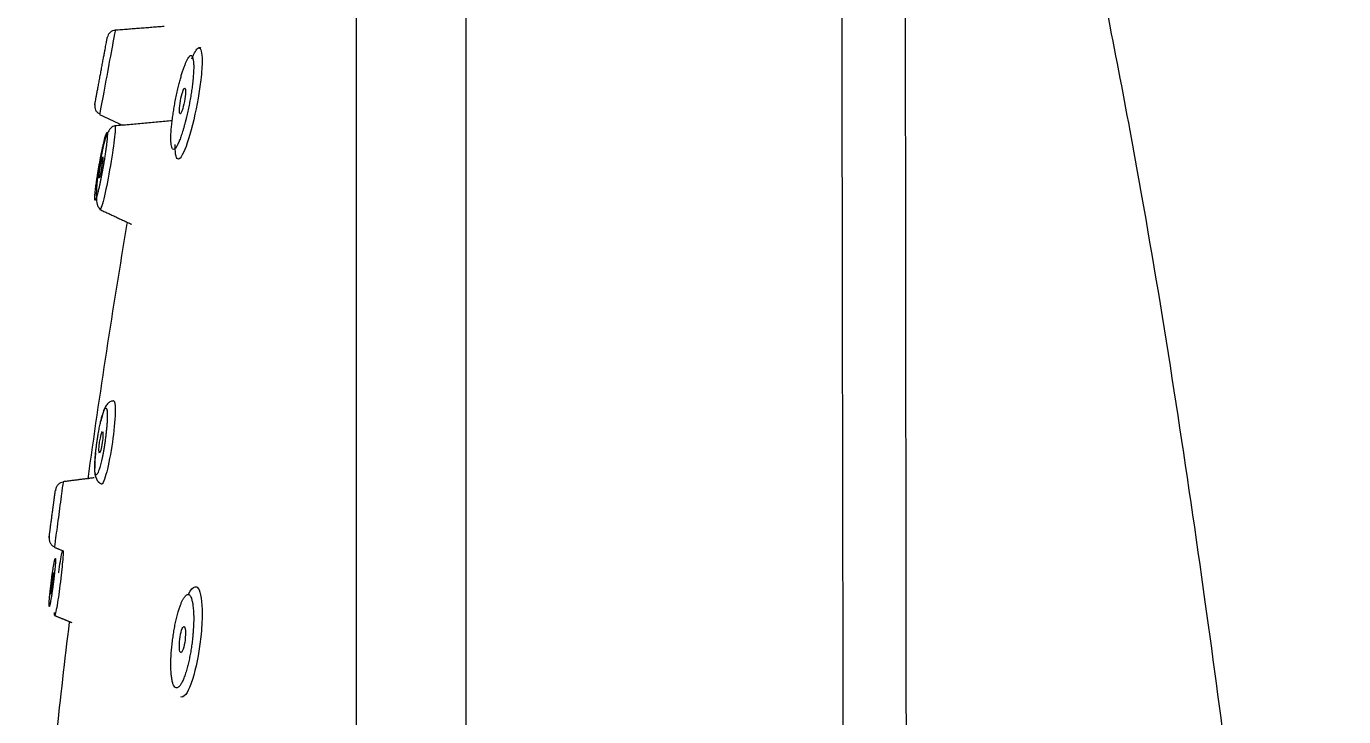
# Model space of a CAD drawing. Header units: inches. Extents: x 1105 to 1525, y -292 to 302.
# Drawn here: x 1443.97 to 1474.11, y 46.43 to 62.23 of the extents above; entities that cross this region are included whole.
import ezdxf

# ---------------------------------------------------------------- set-up
doc = ezdxf.new("R2010")
doc.units = ezdxf.units.IN
doc.header["$LTSCALE"] = 2.42
doc.header["$MEASUREMENT"] = 0
doc.header["$PDMODE"] = 3
doc.header["$PDSIZE"] = 0.3125
doc.layers.get('0').update_dxf_attribs({"linetype": 'CONTINUOUS'})
doc.layers.get('Defpoints').update_dxf_attribs({"linetype": 'CONTINUOUS'})
doc.layers.add('DIM', color=3, linetype='CONTINUOUS', lineweight=18)
doc.styles.get("Standard").update_dxf_attribs({"font": 'arial.ttf', "width": 0.8})
doc.dimstyles.new('ISO-25', dxfattribs={"dimtxt": 5, "dimasz": 2.5, "dimexe": 1.25, "dimexo": 0.625, "dimgap": 2, "dimtad": 1, "dimtih": 1, "dimtoh": 1, "dimdec": 1, "dimdsep": 46, "dimtxsty": 'Standard', "dimcen": 0, "dimclrd": 3, "dimclre": 3, "dimclrt": 4, "dimadec": 0, "dimazin": 0, "dimtfac": 1, "dimtdec": 1, "dimtmove": 0, "dimatfit": 3, "dimfxl": 1, "dimarcsym": 0})

# ---------------------------------------------------------------- blocks, each defined once
blk = doc.blocks.new('*D39')
at = {"layer": 'Defpoints', "color": 0, "transparency": 16777216}
for p in [(1384.783, 88.158), (1461.197, 82.988), (1443.643, -176.481)]:
    blk.add_point(p, dxfattribs=at)
at = {"layer": 'DIM', "color": 3, "lineweight": -2, "transparency": 16777216}
for p, q in [((1460.574, 83.03), (1383.536, 88.242)), ((1384.445, 83.169), (1376.314, -37.024)), ((1367.566, -166.322), (1375.698, -46.129)), ((1443.02, -176.438), (1365.982, -171.226))]:
    blk.add_line(p, q, dxfattribs=at)
at = {"layer": 'DIM', "color": 3, "transparency": 16777216}
for points in [[(1383.614, 83.225), (1385.277, 83.113), (1384.783, 88.158)], [(1366.735, -166.266), (1368.398, -166.378), (1367.229, -171.311)]]:
    blk.add_solid(points, dxfattribs=at)
at = {"layer": 'DIM', "color": 4, "transparency": 16777216, "insert": (1376.006, -41.577), "char_height": 5, "attachment_point": 5}
blk.add_mtext('260.1', dxfattribs=at)

msp = doc.modelspace()

# ---------------------------------------------------------------- linework, layer by layer
at = {"linetype": 'Continuous', "lineweight": 13, "extrusion": (0, 0, -1)}
msp.add_line((1454.026, 82.988), (1454.026, -27.831), dxfattribs=at)
at = {"linetype": 'Continuous', "lineweight": 18, "extrusion": (0, 0, -1)}
for p, q in [((1451.526, -30.495), (1451.526, 80.488)), ((1451.526, -30.495), (1451.526, 80.488)), ((1444.811, 50.229), (1444.802, 50.228))]:
    msp.add_line(p, q, dxfattribs=at)
at = {"linetype": 'Continuous', "lineweight": 18}
for start, end in [(170.41138, 172.13759), (173.09962, 173.86556)]:
    msp.add_arc((1640.042, 24.988), 196.516, start, end, dxfattribs=at)
for centre, major_axis, ratio in [((1447.54, 60.523), (0.054, 0.295), 0.150471), ((1445.675, 59.003), (0.043, 0.246), 0.062657), ((1445.675, 52.711), (0.035, 0.247), 0.117757), ((1444.56, 49.488), (-0.031, -0.248), 0.045252), ((1447.54, 48.198), (0.036, 0.298), 0.202729)]:
    msp.add_ellipse(centre, major_axis=major_axis, ratio=ratio, dxfattribs=at)
for points, knots in [([(1463.362, -26.799), (1463.351, -26.721), (1463.329, -26.547), (1463.296, -26.23), (1463.265, -25.852), (1463.234, -25.41), (1463.203, -24.9), (1463.174, -24.317), (1463.145, -23.656), (1463.118, -22.91), (1463.091, -22.074), (1463.064, -21.142), (1463.047, -20.452), (1463.031, -19.725), (1463.022, -19.344), (1463.006, -18.542), (1462.998, -18.122), (1462.983, -17.24), (1462.975, -16.779), (1462.96, -15.813), (1462.952, -15.309), (1462.938, -14.254), (1462.931, -13.704), (1462.917, -12.557), (1462.91, -11.96), (1462.896, -10.717), (1462.889, -10.07), (1462.876, -8.726), (1462.87, -8.029), (1462.858, -6.582), (1462.851, -5.832), (1462.84, -4.279), (1462.834, -3.476), (1462.822, -1.815), (1462.817, -0.957), (1462.806, 0.813), (1462.8, 1.725), (1462.79, 3.604), (1462.785, 4.571), (1462.775, 6.559), (1462.77, 7.579), (1462.761, 9.674), (1462.757, 10.747), (1462.748, 12.945), (1462.744, 14.069), (1462.735, 16.366), (1462.731, 17.538), (1462.724, 19.927), (1462.72, 21.144), (1462.713, 23.618), (1462.709, 24.875), (1462.702, 27.425), (1462.699, 28.717), (1462.695, 30.678), (1462.693, 31.335), (1462.691, 32.325), (1462.69, 32.821), (1462.689, 33.402), (1462.688, 33.693), (1462.688, 33.839), (1462.688, 33.912), (1462.687, 33.948), (1462.687, 33.966), (1462.687, 33.976), (1462.687, 33.98), (1462.687, 33.982), (1462.687, 33.984), (1462.687, 33.984), (1462.687, 33.984), (1462.687, 33.985), (1462.685, 34.976), (1462.681, 36.936), (1462.675, 39.8), (1462.67, 42.583), (1462.665, 45.28), (1462.66, 47.885), (1462.657, 49.559), (1462.653, 52.021), (1462.65, 53.597), (1462.645, 56.615), (1462.643, 58.055), (1462.639, 60.798), (1462.637, 62.101), (1462.633, 64.568), (1462.632, 65.732), (1462.63, 67.926), (1462.629, 68.955), (1462.627, 70.881), (1462.626, 71.778), (1462.626, 73.448), (1462.626, 74.22), (1462.626, 75.645), (1462.626, 76.299), (1462.627, 77.496), (1462.628, 78.039), (1462.629, 79.024), (1462.631, 79.465), (1462.633, 80.256), (1462.635, 80.605), (1462.638, 81.22), (1462.64, 81.486), (1462.645, 81.944), (1462.647, 82.136), (1462.65, 82.296)], [0, 0, 0, 0, 0.015625, 0.03125, 0.046875, 0.0625, 0.078125, 0.09375, 0.109375, 0.125, 0.140625, 0.15625, 0.171875, 0.171875, 0.1875, 0.1875, 0.203125, 0.203125, 0.21875, 0.21875, 0.234375, 0.234375, 0.25, 0.25, 0.265625, 0.265625, 0.28125, 0.28125, 0.296875, 0.296875, 0.3125, 0.3125, 0.328125, 0.328125, 0.34375, 0.34375, 0.359375, 0.359375, 0.375, 0.375, 0.390625, 0.390625, 0.40625, 0.40625, 0.421875, 0.421875, 0.4375, 0.4375, 0.453125, 0.453125, 0.46875, 0.46875, 0.484375, 0.484375, 0.492188, 0.492188, 0.496094, 0.498047, 0.499023, 0.499512, 0.499756, 0.499878, 0.499939, 0.499969, 0.499985, 0.499992, 0.499996, 0.499998, 0.499998, 0.5, 0.5, 0.515625, 0.53125, 0.546875, 0.5625, 0.578125, 0.59375, 0.59375, 0.625, 0.625, 0.65625, 0.65625, 0.6875, 0.6875, 0.71875, 0.71875, 0.75, 0.75, 0.78125, 0.78125, 0.8125, 0.8125, 0.84375, 0.84375, 0.875, 0.875, 0.90625, 0.90625, 0.9375, 0.9375, 0.96875, 0.96875, 1, 1, 1, 1]), ([(1450.577, -165.378), (1451.416, -160.253), (1453.097, -149.98), (1455.568, -134.882), (1457.934, -120.416), (1460.137, -106.94), (1462.18, -94.465), (1464.062, -82.992), (1465.737, -72.76), (1467.22, -63.703), (1468.507, -55.746), (1469.705, -48.569), (1470.746, -41.969), (1471.509, -35.668), (1472.365, -27.092), (1473.184, -16.16), (1473.715, -5.559), (1473.965, 2.345), (1474.074, 7.588), (1474.137, 13.056), (1473.952, 19.004), (1473.517, 25.606), (1472.886, 32.881), (1472.048, 40.775), (1470.95, 49.272), (1469.79, 56.957), (1468.867, 61.783), (1468.498, 63.596)], [0, 0, 0, 0, 0.067412, 0.135129, 0.198592, 0.257693, 0.312387, 0.36268, 0.408619, 0.446974, 0.481818, 0.513246, 0.541427, 0.568549, 0.595614, 0.653309, 0.710825, 0.733391, 0.75595, 0.778907, 0.80436, 0.833172, 0.864785, 0.899143, 0.936216, 0.975993, 1, 1, 1, 1]), ([(1446.003, 62.142), (1445.981, 62.141), (1445.939, 62.131), (1445.882, 62.095), (1445.84, 62.041), (1445.826, 62), (1445.821, 61.978)], [0, 0, 0, 0, 0.245551, 0.502551, 0.758263, 1, 1, 1, 1]), ([(1445.535, 60.439), (1445.535, 60.44), (1445.535, 60.443), (1445.537, 60.45), (1445.538, 60.459), (1445.541, 60.471), (1445.543, 60.486), (1445.547, 60.504), (1445.552, 60.535), (1445.562, 60.584), (1445.576, 60.661), (1445.592, 60.749), (1445.611, 60.85), (1445.632, 60.96), (1445.653, 61.075), (1445.675, 61.191), (1445.696, 61.306), (1445.717, 61.42), (1445.737, 61.525), (1445.755, 61.62), (1445.77, 61.702), (1445.783, 61.774), (1445.795, 61.836), (1445.805, 61.889), (1445.813, 61.934), (1445.82, 61.969), (1445.822, 61.98), (1445.822, 61.982), (1445.822, 61.982)], [0, 0, 0, 0, 0.017339, 0.034906, 0.052684, 0.070742, 0.089144, 0.107951, 0.127221, 0.179096, 0.229211, 0.278734, 0.328874, 0.380797, 0.432584, 0.482379, 0.531352, 0.580735, 0.631725, 0.675544, 0.718154, 0.760344, 0.802925, 0.846687, 0.89236, 0.947044, 0.998583, 1, 1, 1, 1]), ([(1447.776, 60.961), (1447.779, 60.987), (1447.784, 61.037), (1447.79, 61.109), (1447.795, 61.176), (1447.797, 61.238), (1447.799, 61.295), (1447.798, 61.347), (1447.796, 61.394), (1447.792, 61.436), (1447.786, 61.473), (1447.777, 61.511), (1447.764, 61.546), (1447.746, 61.566), (1447.724, 61.568), (1447.7, 61.549), (1447.672, 61.511), (1447.647, 61.465), (1447.628, 61.423), (1447.614, 61.391), (1447.6, 61.357), (1447.586, 61.32), (1447.572, 61.282), (1447.558, 61.241), (1447.544, 61.198), (1447.53, 61.153), (1447.515, 61.106), (1447.501, 61.056), (1447.487, 61.005), (1447.473, 60.951), (1447.459, 60.895), (1447.438, 60.811), (1447.413, 60.7), (1447.383, 60.56), (1447.357, 60.421), (1447.334, 60.283), (1447.315, 60.147), (1447.298, 60.013), (1447.286, 59.887), (1447.278, 59.774), (1447.275, 59.675), (1447.277, 59.591), (1447.283, 59.522), (1447.295, 59.465), (1447.312, 59.425), (1447.336, 59.411), (1447.364, 59.425), (1447.398, 59.467), (1447.429, 59.524), (1447.455, 59.58), (1447.475, 59.627), (1447.495, 59.679), (1447.515, 59.734), (1447.534, 59.794), (1447.554, 59.858), (1447.574, 59.926), (1447.594, 59.998), (1447.614, 60.074), (1447.638, 60.171), (1447.665, 60.288), (1447.693, 60.425), (1447.719, 60.562), (1447.741, 60.697), (1447.761, 60.831), (1447.771, 60.918), (1447.776, 60.961)], [0, 0, 0, 0, 0.012643, 0.025015, 0.037203, 0.049295, 0.061385, 0.073564, 0.085922, 0.098545, 0.111515, 0.124906, 0.146872, 0.167908, 0.188379, 0.208679, 0.229213, 0.250373, 0.259612, 0.268709, 0.277687, 0.286569, 0.29538, 0.304147, 0.312893, 0.321647, 0.330432, 0.339276, 0.348203, 0.357237, 0.366403, 0.375722, 0.397463, 0.418362, 0.438776, 0.459088, 0.479687, 0.500944, 0.522196, 0.542662, 0.562752, 0.582899, 0.603531, 0.62505, 0.650607, 0.675301, 0.699794, 0.724762, 0.750845, 0.764026, 0.776904, 0.78954, 0.802003, 0.814362, 0.826688, 0.839052, 0.851528, 0.864183, 0.877084, 0.89839, 0.918878, 0.938903, 0.958845, 0.979088, 1, 1, 1, 1]), ([(1447.757, 61.492), (1447.812, 61.627), (1447.864, 61.717), (1447.907, 61.74), (1447.912, 61.742), (1447.917, 61.742)], [0, 0, 0, 0, 0.877088, 0.877088, 1, 1, 1, 1]), ([(1445.536, 60.444), (1445.532, 60.423), (1445.531, 60.38), (1445.551, 60.316), (1445.591, 60.262), (1445.626, 60.238), (1445.646, 60.228)], [0, 0, 0, 0, 0.240983, 0.496519, 0.754013, 1, 1, 1, 1]), ([(1445.543, 58.424), (1445.541, 58.412), (1445.539, 58.39), (1445.537, 58.359), (1445.535, 58.332), (1445.534, 58.309), (1445.534, 58.29), (1445.534, 58.275), (1445.536, 58.264), (1445.538, 58.256), (1445.54, 58.253), (1445.544, 58.253), (1445.55, 58.259), (1445.559, 58.277), (1445.574, 58.318), (1445.59, 58.377), (1445.61, 58.453), (1445.63, 58.537), (1445.648, 58.619), (1445.664, 58.695), (1445.68, 58.773), (1445.696, 58.852), (1445.711, 58.934), (1445.726, 59.016), (1445.742, 59.111), (1445.759, 59.216), (1445.776, 59.327), (1445.791, 59.431), (1445.803, 59.529), (1445.811, 59.604), (1445.817, 59.661), (1445.82, 59.701), (1445.822, 59.733), (1445.823, 59.76), (1445.822, 59.78), (1445.821, 59.794), (1445.818, 59.802), (1445.814, 59.803), (1445.808, 59.797), (1445.8, 59.781), (1445.788, 59.75), (1445.775, 59.707), (1445.76, 59.65), (1445.743, 59.581), (1445.728, 59.516), (1445.715, 59.461), (1445.706, 59.421), (1445.698, 59.38), (1445.689, 59.339), (1445.68, 59.296), (1445.672, 59.253), (1445.663, 59.209), (1445.655, 59.165), (1445.647, 59.12), (1445.638, 59.074), (1445.63, 59.027), (1445.622, 58.98), (1445.612, 58.92), (1445.6, 58.848), (1445.587, 58.767), (1445.576, 58.69), (1445.565, 58.617), (1445.556, 58.548), (1445.549, 58.483), (1445.545, 58.443), (1445.543, 58.424)], [0, 0, 0, 0, 0.011505, 0.022719, 0.0337, 0.04451, 0.055213, 0.065876, 0.076567, 0.087351, 0.098296, 0.109462, 0.120908, 0.146029, 0.17058, 0.195212, 0.220569, 0.247242, 0.266585, 0.285096, 0.302968, 0.320413, 0.337662, 0.354953, 0.37252, 0.397004, 0.421148, 0.445621, 0.471064, 0.49805, 0.513163, 0.527697, 0.541758, 0.55546, 0.568926, 0.582289, 0.59568, 0.609233, 0.623076, 0.643377, 0.663458, 0.683704, 0.70449, 0.726163, 0.74903, 0.759434, 0.769609, 0.779586, 0.7894, 0.799088, 0.808688, 0.818239, 0.827781, 0.837353, 0.846994, 0.856744, 0.866639, 0.876715, 0.894662, 0.912148, 0.929377, 0.946564, 0.963926, 0.981672, 1, 1, 1, 1]), ([(1445.991, 59.953), (1445.962, 59.948), (1445.91, 59.921), (1445.824, 59.807), (1445.755, 59.619), (1445.708, 59.39), (1445.674, 59.227), (1445.659, 59.143), (1445.659, 59.142)], [0, 0, 0, 0, 0.178698, 0.338287, 0.592864, 0.800689, 0.996095, 1, 1, 1, 1]), ([(1447.453, 59.196), (1447.404, 59.185), (1447.373, 59.296), (1447.373, 59.5), (1447.374, 59.514), (1447.374, 59.529)], [0, 0, 0, 0, 0.932597, 0.932597, 1, 1, 1, 1]), ([(1445.659, 59.142), (1445.644, 59.065), (1445.614, 58.895), (1445.583, 58.664), (1445.574, 58.523), (1445.572, 58.471)], [0, 0, 0, 0, 0.330596, 0.745695, 1, 1, 1, 1]), ([(1445.571, 58.462), (1445.571, 58.461), (1445.567, 58.395), (1445.575, 58.278), (1445.582, 58.151), (1445.598, 58.127), (1445.598, 58.127)], [0, 0, 0, 0, 0.003544, 0.455741, 0.998553, 1, 1, 1, 1]), ([(1445.958, 53.662), (1445.93, 53.657), (1445.883, 53.642), (1445.812, 53.587), (1445.753, 53.489), (1445.718, 53.381), (1445.686, 53.253), (1445.674, 53.197)], [0, 0, 0, 0, 0.133369, 0.250018, 0.434299, 0.770777, 1, 1, 1, 1]), ([(1445.543, 52.333), (1445.541, 52.314), (1445.539, 52.276), (1445.536, 52.223), (1445.534, 52.175), (1445.534, 52.131), (1445.534, 52.093), (1445.536, 52.06), (1445.539, 52.032), (1445.543, 52.008), (1445.55, 51.985), (1445.56, 51.969), (1445.574, 51.969), (1445.591, 51.989), (1445.611, 52.029), (1445.63, 52.081), (1445.649, 52.138), (1445.665, 52.194), (1445.681, 52.257), (1445.697, 52.325), (1445.712, 52.398), (1445.728, 52.478), (1445.743, 52.565), (1445.758, 52.659), (1445.773, 52.757), (1445.786, 52.854), (1445.797, 52.95), (1445.806, 53.045), (1445.812, 53.121), (1445.816, 53.18), (1445.819, 53.221), (1445.82, 53.259), (1445.821, 53.295), (1445.822, 53.327), (1445.821, 53.357), (1445.82, 53.384), (1445.819, 53.409), (1445.817, 53.43), (1445.814, 53.449), (1445.81, 53.464), (1445.805, 53.481), (1445.797, 53.495), (1445.785, 53.499), (1445.772, 53.489), (1445.757, 53.465), (1445.741, 53.429), (1445.725, 53.386), (1445.711, 53.342), (1445.698, 53.3), (1445.686, 53.254), (1445.674, 53.205), (1445.662, 53.153), (1445.65, 53.097), (1445.638, 53.037), (1445.626, 52.974), (1445.612, 52.898), (1445.598, 52.809), (1445.583, 52.71), (1445.57, 52.613), (1445.559, 52.517), (1445.55, 52.423), (1445.545, 52.363), (1445.543, 52.333)], [0, 0, 0, 0, 0.014129, 0.027839, 0.041241, 0.054454, 0.067601, 0.080807, 0.094197, 0.107888, 0.121993, 0.147346, 0.172108, 0.196935, 0.222479, 0.24934, 0.268499, 0.286946, 0.304901, 0.322604, 0.340303, 0.358248, 0.376676, 0.397576, 0.417935, 0.438101, 0.458429, 0.479268, 0.50094, 0.511653, 0.522115, 0.532373, 0.542474, 0.552472, 0.562419, 0.572368, 0.582374, 0.592489, 0.602765, 0.613251, 0.623992, 0.645091, 0.665664, 0.68607, 0.706676, 0.727839, 0.74989, 0.76444, 0.778601, 0.792477, 0.806175, 0.819809, 0.833494, 0.847344, 0.861468, 0.87597, 0.897152, 0.917677, 0.937879, 0.958105, 0.978703, 1, 1, 1, 1]), ([(1445.555, 52.476), (1445.554, 52.469), (1445.541, 52.352), (1445.529, 52.221), (1445.535, 52.136), (1445.537, 52.124)], [0, 0, 0, 0, 0.053706, 0.864024, 1, 1, 1, 1]), ([(1444.491, 50.55), (1444.491, 50.544), (1444.489, 50.53), (1444.487, 50.52), (1444.489, 50.53), (1444.491, 50.544), (1444.492, 50.555), (1444.494, 50.568), (1444.496, 50.583), (1444.498, 50.6), (1444.501, 50.619), (1444.503, 50.64), (1444.507, 50.663), (1444.51, 50.689), (1444.514, 50.716), (1444.518, 50.746), (1444.524, 50.797), (1444.534, 50.872), (1444.548, 50.975), (1444.562, 51.079), (1444.573, 51.158), (1444.58, 51.21), (1444.583, 51.238), (1444.587, 51.265), (1444.59, 51.292), (1444.594, 51.318), (1444.597, 51.343), (1444.6, 51.367), (1444.604, 51.39), (1444.607, 51.413), (1444.61, 51.435), (1444.612, 51.457), (1444.615, 51.477), (1444.618, 51.497), (1444.62, 51.517), (1444.624, 51.545), (1444.629, 51.578), (1444.632, 51.6), (1444.633, 51.61), (1444.633, 51.61)], [0, 0, 0, 0, 0.028556, 0.088549, 0.149305, 0.170257, 0.190961, 0.211505, 0.231981, 0.252478, 0.273089, 0.293902, 0.315005, 0.33648, 0.358407, 0.38086, 0.403909, 0.471226, 0.533922, 0.594577, 0.656028, 0.673332, 0.690401, 0.707273, 0.723986, 0.74058, 0.757096, 0.773575, 0.790058, 0.806587, 0.823203, 0.839946, 0.856857, 0.873973, 0.891331, 0.908968, 0.953859, 0.996447, 1, 1, 1, 1]), ([(1444.808, 51.793), (1444.809, 51.804), (1444.81, 51.81), (1444.81, 51.81), (1444.796, 51.709), (1444.765, 51.474), (1444.732, 51.228), (1444.688, 50.894), (1444.655, 50.647), (1444.624, 50.415), (1444.61, 50.312), (1444.61, 50.312), (1444.61, 50.312), (1444.61, 50.312), (1444.61, 50.312)], [0, 0, 0, 0, 0.056902, 0.056902, 0.292431, 0.292431, 0.52796, 0.52796, 0.76349, 0.76349, 0.999019, 0.999019, 0.999019, 1, 1, 1, 1]), ([(1444.808, 51.802), (1444.787, 51.8), (1444.747, 51.788), (1444.69, 51.744), (1444.649, 51.679), (1444.636, 51.629), (1444.632, 51.603)], [0, 0, 0, 0, 0.260404, 0.518668, 0.767006, 1, 1, 1, 1]), ([(1444.492, 50.558), (1444.489, 50.532), (1444.489, 50.481), (1444.512, 50.407), (1444.555, 50.35), (1444.59, 50.327), (1444.61, 50.32)], [0, 0, 0, 0, 0.23296, 0.48134, 0.739619, 1, 1, 1, 1]), ([(1444.635, 50.053), (1444.635, 50.054), (1444.634, 50.057), (1444.633, 50.058), (1444.631, 50.057), (1444.629, 50.054), (1444.626, 50.049), (1444.624, 50.041), (1444.621, 50.031), (1444.618, 50.018), (1444.614, 50.003), (1444.611, 49.986), (1444.607, 49.967), (1444.6, 49.932), (1444.59, 49.877), (1444.576, 49.793), (1444.562, 49.699), (1444.551, 49.617), (1444.543, 49.554), (1444.538, 49.512), (1444.533, 49.47), (1444.528, 49.428), (1444.523, 49.387), (1444.518, 49.346), (1444.514, 49.305), (1444.51, 49.265), (1444.506, 49.225), (1444.5, 49.167), (1444.494, 49.097), (1444.489, 49.028), (1444.487, 48.981), (1444.489, 48.962), (1444.491, 48.956), (1444.492, 48.955), (1444.494, 48.956), (1444.496, 48.959), (1444.498, 48.965), (1444.501, 48.973), (1444.503, 48.983), (1444.507, 48.995), (1444.51, 49.01), (1444.514, 49.027), (1444.518, 49.047), (1444.524, 49.082), (1444.534, 49.138), (1444.548, 49.221), (1444.562, 49.315), (1444.573, 49.392), (1444.58, 49.446), (1444.583, 49.475), (1444.587, 49.503), (1444.59, 49.532), (1444.594, 49.56), (1444.597, 49.588), (1444.6, 49.615), (1444.604, 49.643), (1444.607, 49.67), (1444.61, 49.696), (1444.612, 49.723), (1444.615, 49.749), (1444.618, 49.775), (1444.62, 49.801), (1444.624, 49.839), (1444.629, 49.888), (1444.633, 49.94), (1444.636, 49.983), (1444.637, 50.017), (1444.637, 50.04), (1444.636, 50.049), (1444.635, 50.053)], [0, 0, 0, 0, 0.010853, 0.021538, 0.032095, 0.042569, 0.053001, 0.063437, 0.073921, 0.084495, 0.095203, 0.106084, 0.11718, 0.128525, 0.161447, 0.192182, 0.222029, 0.252398, 0.264883, 0.277194, 0.289404, 0.301588, 0.313821, 0.326179, 0.338734, 0.351556, 0.364708, 0.378252, 0.411418, 0.442089, 0.471624, 0.501534, 0.511848, 0.522041, 0.532155, 0.542235, 0.552326, 0.562472, 0.572719, 0.583107, 0.593679, 0.604474, 0.615528, 0.626875, 0.660015, 0.69088, 0.72074, 0.750992, 0.759511, 0.767914, 0.77622, 0.784448, 0.792617, 0.800748, 0.80886, 0.816975, 0.825112, 0.833292, 0.841534, 0.84986, 0.858286, 0.866831, 0.875514, 0.897614, 0.91858, 0.938831, 0.958833, 0.979067, 1, 1, 1, 1]), ([(1444.808, 50.221), (1444.809, 50.215), (1444.81, 50.206), (1444.81, 50.136), (1444.796, 49.957), (1444.765, 49.656), (1444.732, 49.391), (1444.688, 49.076), (1444.655, 48.88), (1444.624, 48.741), (1444.61, 48.729), (1444.61, 48.793), (1444.61, 48.803), (1444.611, 48.815)], [0, 0, 0, 0, 0.05515, 0.05515, 0.283428, 0.283428, 0.511706, 0.511706, 0.739983, 0.739983, 0.968261, 0.968261, 1, 1, 1, 1]), ([(1444.708, 49.728), (1444.708, 49.734), (1444.709, 49.739), (1444.732, 49.901), (1444.765, 50.098), (1444.792, 50.22), (1444.803, 50.239), (1444.808, 50.221)], [0, 0, 0, 0, 0.018129, 0.018129, 0.576515, 0.576515, 1, 1, 1, 1]), ([(1447.776, 48.266), (1447.779, 48.295), (1447.784, 48.351), (1447.79, 48.434), (1447.795, 48.514), (1447.797, 48.592), (1447.799, 48.666), (1447.798, 48.737), (1447.796, 48.806), (1447.792, 48.871), (1447.786, 48.934), (1447.777, 49.005), (1447.764, 49.08), (1447.746, 49.148), (1447.724, 49.197), (1447.7, 49.227), (1447.672, 49.237), (1447.647, 49.229), (1447.628, 49.216), (1447.614, 49.204), (1447.6, 49.189), (1447.586, 49.171), (1447.572, 49.15), (1447.558, 49.126), (1447.544, 49.099), (1447.53, 49.07), (1447.515, 49.037), (1447.501, 49.002), (1447.487, 48.963), (1447.473, 48.922), (1447.459, 48.878), (1447.438, 48.811), (1447.413, 48.717), (1447.383, 48.594), (1447.357, 48.464), (1447.334, 48.329), (1447.315, 48.188), (1447.298, 48.045), (1447.286, 47.903), (1447.278, 47.767), (1447.275, 47.64), (1447.277, 47.523), (1447.283, 47.416), (1447.295, 47.313), (1447.312, 47.222), (1447.336, 47.15), (1447.364, 47.106), (1447.398, 47.089), (1447.429, 47.097), (1447.455, 47.116), (1447.475, 47.135), (1447.495, 47.16), (1447.515, 47.191), (1447.534, 47.228), (1447.554, 47.27), (1447.574, 47.317), (1447.594, 47.371), (1447.614, 47.43), (1447.638, 47.507), (1447.665, 47.606), (1447.693, 47.727), (1447.719, 47.854), (1447.741, 47.987), (1447.761, 48.125), (1447.771, 48.219), (1447.776, 48.266)], [0, 0, 0, 0, 0.012643, 0.025015, 0.037203, 0.049295, 0.061385, 0.073564, 0.085922, 0.098545, 0.111515, 0.124906, 0.146872, 0.167908, 0.188379, 0.208679, 0.229213, 0.250373, 0.259612, 0.268709, 0.277687, 0.286569, 0.29538, 0.304147, 0.312893, 0.321647, 0.330432, 0.339276, 0.348203, 0.357237, 0.366403, 0.375722, 0.397463, 0.418362, 0.438776, 0.459088, 0.479687, 0.500944, 0.522196, 0.542662, 0.562752, 0.582899, 0.603531, 0.62505, 0.650607, 0.675301, 0.699794, 0.724762, 0.750845, 0.764026, 0.776904, 0.78954, 0.802003, 0.814362, 0.826688, 0.839052, 0.851528, 0.864183, 0.877084, 0.89839, 0.918878, 0.938903, 0.958845, 0.979088, 1, 1, 1, 1]), ([(1447.683, 49.24), (1447.683, 49.24), (1447.683, 49.24), (1447.732, 49.342), (1447.784, 49.399), (1447.829, 49.408)], [0, 0, 0, 0, 0.000069, 0.000069, 1, 1, 1, 1])]:
    msp.add_open_spline(points, degree=3, knots=knots, dxfattribs=at)
at = {"linetype": 'Continuous', "lineweight": 13}
for points, knots in [([(1464.091, 81.226), (1464.09, 81.221), (1464.09, 81.21), (1464.09, 81.195), (1464.09, 81.178), (1464.09, 81.162), (1464.09, 81.144), (1464.09, 81.127), (1464.09, 81.108), (1464.09, 81.089), (1464.09, 81.07), (1464.09, 81.049), (1464.09, 81.029), (1464.09, 81.007), (1464.09, 80.985), (1464.09, 80.963), (1464.09, 80.94), (1464.089, 80.916), (1464.089, 80.892), (1464.089, 80.866), (1464.089, 80.841), (1464.089, 80.814), (1464.089, 80.787), (1464.089, 80.759), (1464.089, 80.731), (1464.089, 80.702), (1464.089, 80.672), (1464.089, 80.641), (1464.089, 80.61), (1464.089, 80.577), (1464.089, 80.544), (1464.089, 80.511), (1464.089, 80.476), (1464.089, 80.441), (1464.089, 80.404), (1464.089, 80.367), (1464.089, 80.329), (1464.089, 80.291), (1464.089, 80.251), (1464.088, 80.21), (1464.088, 80.169), (1464.088, 80.126), (1464.088, 80.083), (1464.088, 80.038), (1464.088, 79.993), (1464.088, 79.947), (1464.087, 79.899), (1464.087, 79.851), (1464.087, 79.801), (1464.087, 79.751), (1464.087, 79.699), (1464.086, 79.647), (1464.086, 79.593), (1464.086, 79.538), (1464.086, 79.481), (1464.086, 79.424), (1464.085, 79.366), (1464.085, 79.306), (1464.085, 79.245), (1464.084, 79.182), (1464.084, 79.119), (1464.084, 79.054), (1464.084, 78.988), (1464.083, 78.92), (1464.083, 78.851), (1464.083, 78.781), (1464.082, 78.709), (1464.082, 78.636), (1464.082, 78.562), (1464.081, 78.486), (1464.081, 78.408), (1464.081, 78.329), (1464.08, 78.248), (1464.08, 78.166), (1464.08, 78.083), (1464.08, 77.997), (1464.079, 77.91), (1464.079, 77.822), (1464.079, 77.731), (1464.078, 77.639), (1464.078, 77.546), (1464.078, 77.45), (1464.077, 77.353), (1464.077, 77.254), (1464.077, 77.153), (1464.077, 77.051), (1464.076, 76.946), (1464.076, 76.84), (1464.076, 76.732), (1464.076, 76.622), (1464.076, 76.51), (1464.075, 76.396), (1464.075, 76.28), (1464.075, 76.161), (1464.075, 76.041), (1464.075, 75.919), (1464.075, 75.795), (1464.074, 75.526), (1464.074, 75.091), (1464.074, 74.458), (1464.074, 73.757), (1464.075, 72.984), (1464.075, 72.134), (1464.075, 71.202), (1464.076, 70.184), (1464.076, 69.074), (1464.077, 67.867), (1464.078, 66.559), (1464.079, 65.306), (1464.079, 64.127), (1464.08, 63.036), (1464.081, 61.867), (1464.083, 60.617), (1464.084, 59.285), (1464.085, 57.866), (1464.087, 56.36), (1464.089, 54.765), (1464.091, 53.077), (1464.093, 51.296), (1464.095, 49.42), (1464.098, 47.45), (1464.1, 45.385), (1464.103, 43.226), (1464.106, 40.974), (1464.109, 38.629), (1464.112, 36.195), (1464.115, 33.544), (1464.119, 30.713), (1464.122, 27.743), (1464.127, 24.808), (1464.131, 21.918), (1464.135, 19.08), (1464.139, 16.299), (1464.142, 13.582), (1464.145, 10.934), (1464.149, 8.359), (1464.152, 5.86), (1464.156, 3.441), (1464.161, 1.105), (1464.165, -0.993), (1464.17, -2.878), (1464.175, -4.575), (1464.18, -6.248), (1464.185, -7.896), (1464.191, -9.516), (1464.197, -11.106), (1464.203, -12.662), (1464.209, -14.183), (1464.215, -15.445), (1464.219, -16.464), (1464.223, -17.253), (1464.226, -18.023), (1464.229, -18.776), (1464.232, -19.511), (1464.234, -20.228), (1464.237, -20.928), (1464.239, -21.429), (1464.24, -21.743), (1464.24, -21.877), (1464.24, -22.011), (1464.241, -22.144), (1464.241, -22.277), (1464.242, -22.409), (1464.242, -22.541), (1464.243, -22.672), (1464.243, -22.803), (1464.244, -22.933), (1464.245, -23.063), (1464.245, -23.192), (1464.246, -23.321), (1464.246, -23.449), (1464.247, -23.577), (1464.247, -23.704), (1464.248, -23.831), (1464.249, -23.956), (1464.249, -24.082), (1464.25, -24.176), (1464.25, -24.242), (1464.25, -24.279), (1464.249, -24.318), (1464.249, -24.36), (1464.248, -24.403), (1464.247, -24.449), (1464.246, -24.496), (1464.244, -24.546), (1464.242, -24.598), (1464.241, -24.651), (1464.238, -24.707), (1464.236, -24.764), (1464.234, -24.823), (1464.231, -24.884), (1464.228, -24.947), (1464.225, -25.012), (1464.221, -25.079), (1464.218, -25.147), (1464.214, -25.217), (1464.21, -25.288), (1464.206, -25.362), (1464.201, -25.443), (1464.196, -25.529), (1464.191, -25.62), (1464.186, -25.706), (1464.182, -25.789), (1464.178, -25.868), (1464.175, -25.944), (1464.172, -26.017), (1464.17, -26.086), (1464.168, -26.152), (1464.167, -26.215), (1464.166, -26.274), (1464.165, -26.331), (1464.165, -26.384), (1464.165, -26.435), (1464.166, -26.482), (1464.167, -26.527), (1464.169, -26.555), (1464.169, -26.569)], [0, 0, 0, 0, 0.000667, 0.001347, 0.002041, 0.002748, 0.003468, 0.004201, 0.004948, 0.005708, 0.006481, 0.007268, 0.008068, 0.008881, 0.009708, 0.010548, 0.011402, 0.012269, 0.01315, 0.014044, 0.014952, 0.015873, 0.016807, 0.017755, 0.018717, 0.019692, 0.020681, 0.021683, 0.022699, 0.023728, 0.024771, 0.025827, 0.026897, 0.027981, 0.029078, 0.030189, 0.031313, 0.032451, 0.033603, 0.034768, 0.035946, 0.037139, 0.038345, 0.039564, 0.040797, 0.042044, 0.043304, 0.044578, 0.045865, 0.047166, 0.048481, 0.049809, 0.051151, 0.052506, 0.053875, 0.055257, 0.056653, 0.058062, 0.059485, 0.060922, 0.062372, 0.063836, 0.065313, 0.066804, 0.068308, 0.069825, 0.071356, 0.072901, 0.074459, 0.076031, 0.077616, 0.079214, 0.080826, 0.082451, 0.08409, 0.085742, 0.087408, 0.089087, 0.090779, 0.092485, 0.094204, 0.095936, 0.097682, 0.099441, 0.101214, 0.102999, 0.104798, 0.106611, 0.108437, 0.110275, 0.112128, 0.113993, 0.115872, 0.117764, 0.119669, 0.121587, 0.123519, 0.125463, 0.134002, 0.143106, 0.152775, 0.163008, 0.173805, 0.185165, 0.197087, 0.209569, 0.222612, 0.236214, 0.250374, 0.260245, 0.270593, 0.281415, 0.292713, 0.304484, 0.316728, 0.329443, 0.342629, 0.356284, 0.370407, 0.384999, 0.400058, 0.415582, 0.43157, 0.448021, 0.464932, 0.482301, 0.500127, 0.521163, 0.541891, 0.562312, 0.582426, 0.602233, 0.621733, 0.640927, 0.659819, 0.678409, 0.696698, 0.714688, 0.732378, 0.749767, 0.763295, 0.776912, 0.790616, 0.804408, 0.818285, 0.832248, 0.846294, 0.860421, 0.874629, 0.882566, 0.890475, 0.898357, 0.90621, 0.914035, 0.921833, 0.929604, 0.937347, 0.938895, 0.940444, 0.941995, 0.943548, 0.945103, 0.946659, 0.948216, 0.949776, 0.951337, 0.9529, 0.954464, 0.95603, 0.957597, 0.959166, 0.960737, 0.962309, 0.963882, 0.965457, 0.967034, 0.968612, 0.969057, 0.969527, 0.970022, 0.970543, 0.97109, 0.971662, 0.972259, 0.972882, 0.97353, 0.974204, 0.974903, 0.975628, 0.976378, 0.977154, 0.977955, 0.978781, 0.979633, 0.980511, 0.981414, 0.982342, 0.983296, 0.984275, 0.985521, 0.986726, 0.987891, 0.989017, 0.990102, 0.991147, 0.992152, 0.993117, 0.994042, 0.994927, 0.995772, 0.996577, 0.997342, 0.998066, 0.998751, 0.999395, 1, 1, 1, 1]), ([(1446.003, 62.143), (1446.003, 62.143), (1446.003, 62.143), (1446.003, 62.143), (1445.981, 62.026), (1445.92, 61.701), (1445.867, 61.417), (1445.78, 60.947), (1445.727, 60.665), (1445.666, 60.334), (1445.644, 60.219), (1445.644, 60.219)], [0, 0, 0, 0, 0.000173, 0.000173, 0.250269, 0.250269, 0.500365, 0.500365, 0.75046, 0.75046, 1, 1, 1, 1]), ([(1447.917, 61.742), (1447.962, 61.744), (1447.991, 61.632), (1447.991, 61.338), (1447.98, 61.181), (1447.961, 61.01)], [0, 0, 0, 0, 0.61687, 0.61687, 1, 1, 1, 1]), ([(1447.961, 61.01), (1447.945, 60.875), (1447.925, 60.731), (1447.846, 60.271), (1447.76, 59.903), (1447.604, 59.41), (1447.518, 59.23), (1447.46, 59.198), (1447.457, 59.197), (1447.453, 59.196)], [0, 0, 0, 0, 0.175458, 0.175458, 0.575438, 0.575438, 0.975417, 0.975417, 1, 1, 1, 1]), ([(1445.99, 59.953), (1445.998, 59.954), (1446.003, 59.938), (1446.003, 59.825), (1445.981, 59.619), (1445.92, 59.202), (1445.867, 58.895), (1445.78, 58.453), (1445.727, 58.227), (1445.678, 58.069), (1445.663, 58.041), (1445.654, 58.043)], [0, 0, 0, 0, 0.112085, 0.112085, 0.359411, 0.359411, 0.606736, 0.606736, 0.854062, 0.854062, 1, 1, 1, 1]), ([(1445.959, 53.671), (1445.985, 53.67), (1446.003, 53.582), (1446.003, 53.305), (1445.981, 53.034), (1445.92, 52.576), (1445.867, 52.282), (1445.78, 51.922), (1445.727, 51.78), (1445.691, 51.755), (1445.686, 51.755), (1445.681, 51.758)], [0, 0, 0, 0, 0.220973, 0.220973, 0.466207, 0.466207, 0.71144, 0.71144, 0.956674, 0.956674, 1, 1, 1, 1]), ([(1447.829, 49.408), (1447.856, 49.414), (1447.881, 49.402), (1447.956, 49.29), (1447.991, 49.057), (1447.991, 48.635), (1447.98, 48.449), (1447.961, 48.26)], [0, 0, 0, 0, 0.193422, 0.193422, 0.710018, 0.710018, 1, 1, 1, 1]), ([(1447.961, 48.26), (1447.945, 48.113), (1447.925, 47.964), (1447.846, 47.519), (1447.76, 47.214), (1447.638, 46.962), (1447.592, 46.906), (1447.55, 46.889)], [0, 0, 0, 0, 0.219334, 0.219334, 0.719334, 0.719334, 1, 1, 1, 1])]:
    msp.add_open_spline(points, degree=3, knots=knots, dxfattribs=at)
at = {"linetype": 'Continuous', "lineweight": 18}
for points, degree in [([(1447.12, 62.23), (1446.003, 62.143)], 1), ([(1447.965, 61.746), (1447.917, 61.742)], 1), ([(1445.644, 60.219), (1446.167, 59.969)], 1), ([(1447.307, 60.072), (1445.991, 59.953)], 1), ([(1445.572, 58.471), (1445.571, 58.462)], 1), ([(1445.598, 58.127), (1445.653, 58.044)], 1), ([(1445.645, 58.073), (1445.646, 58.053), (1445.649, 58.042), (1445.654, 58.041)], 3), ([(1445.654, 58.041), (1446.372, 57.706)], 1), ([(1445.522, 51.902), (1444.81, 51.81)], 1), ([(1445.533, 52.009), (1445.54, 51.942), (1445.572, 51.883)], 2), ([(1445.572, 51.883), (1445.592, 51.806), (1445.681, 51.766)], 2), ([(1444.61, 50.312), (1444.811, 50.229)], 1), ([(1444.616, 48.749), (1444.811, 48.67), (1445.006, 48.59)], 2), ([(1447.55, 46.889), (1447.534, 46.882), (1447.519, 46.881), (1447.505, 46.886)], 3)]:
    msp.add_open_spline(points, degree=degree, dxfattribs=at)

# ---------------------------------------------------------------- dimensions: what is measured, and where the dimension line sits
at = {"layer": 'DIM'}
dim = msp.add_aligned_dim(p1=(1443.643, -176.481), p2=(1461.197, 82.988), distance=76.589, dimstyle='ISO-25', override={"dimasz": 5, "dimtad": 0}, dxfattribs=at)
dim.commit()
dim.dimension.update_dxf_attribs({"geometry": '*D39', "text_midpoint": (1376.006, -41.577)})

doc.saveas('drawing.dxf')
